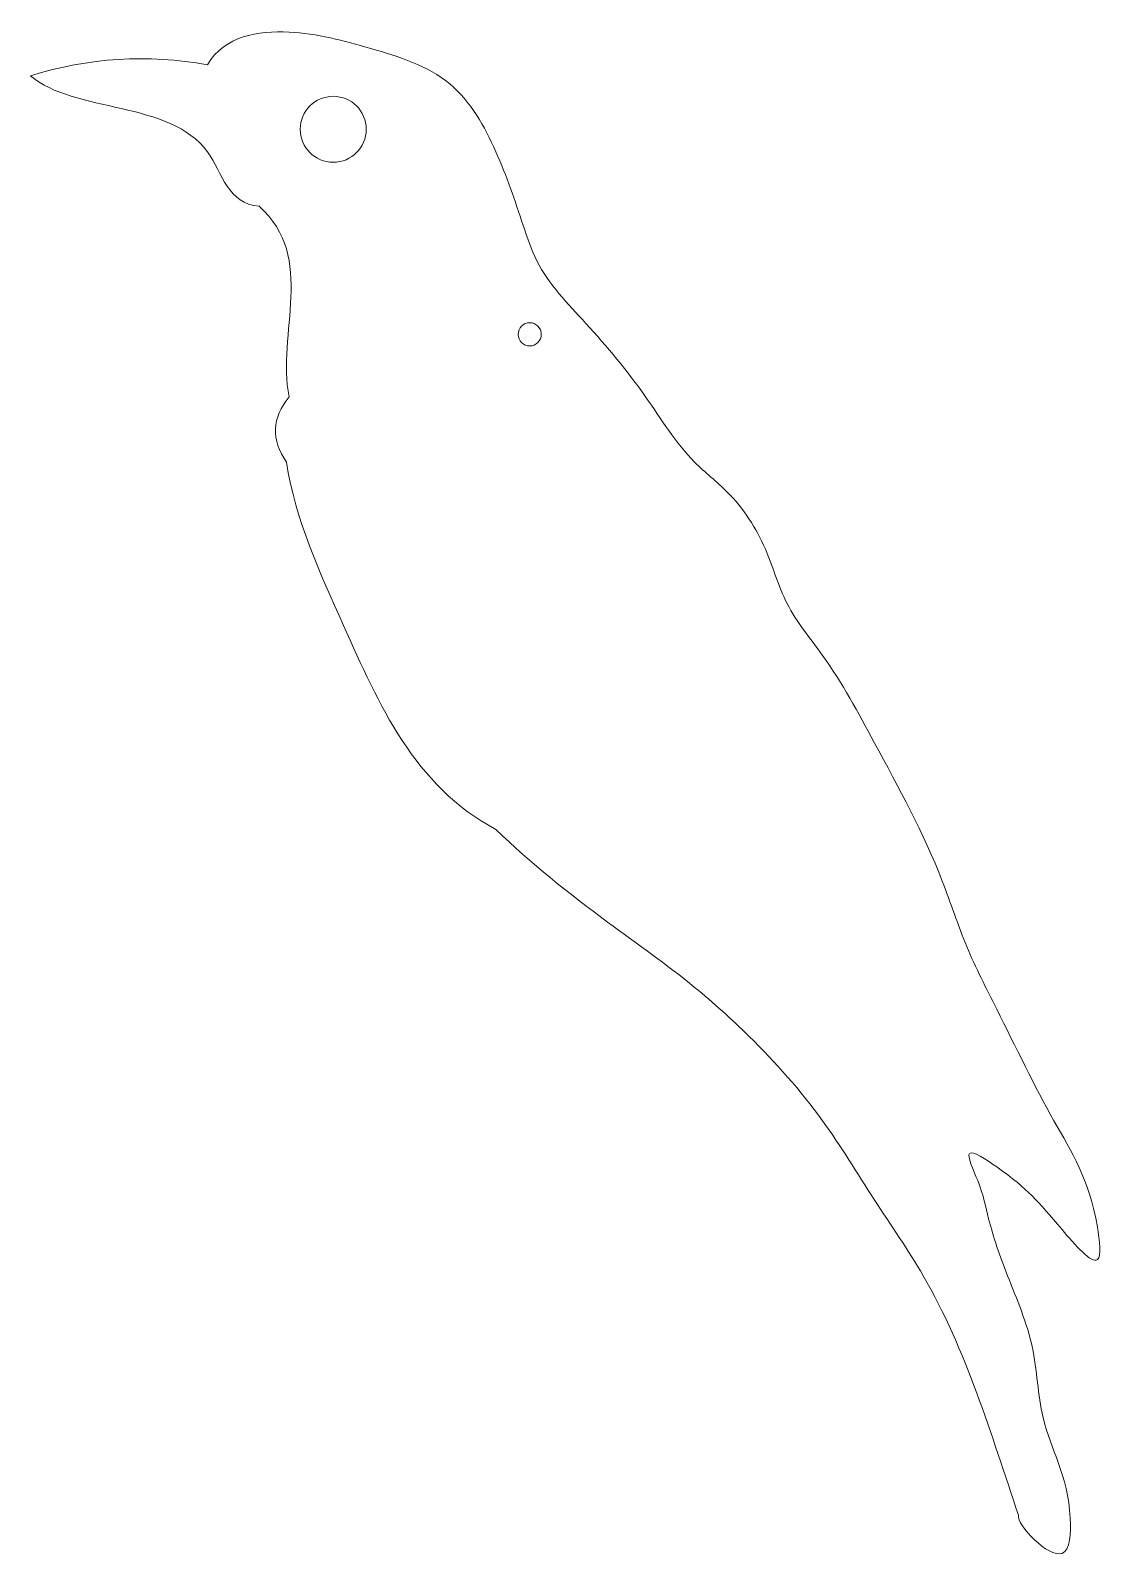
# Model space of a CAD drawing. Header units: inches. Extents: x 0.74 to 4.71, y 1.26 to 6.92.
import ezdxf

# ---------------------------------------------------------------- set-up
doc = ezdxf.new("R2010")
doc.units = ezdxf.units.IN
doc.header["$MEASUREMENT"] = 0

msp = doc.modelspace()

# ---------------------------------------------------------------- linework, layer by layer
at = {"color": 7, "linetype": 'Continuous', "lineweight": 15}
for centre, radius in [((1.8604, 6.5558), 0.1223), ((2.589, 5.7953), 0.043)]:
    msp.add_circle(centre, radius, dxfattribs=at)
for points, knots in [([(4.4018, 1.415), (4.3934, 1.3807), (4.5872, 1.179), (4.607, 1.5329), (4.477, 1.7235), (4.4682, 2.052), (4.3662, 2.2819), (4.2903, 2.4975), (4.268, 2.6284), (4.1842, 2.7999), (4.4298, 2.6361), (4.4873, 2.5626), (4.7179, 2.2945), (4.6822, 2.6363), (4.5264, 2.8705), (4.3527, 3.2335), (4.2035, 3.5218), (4.0915, 3.8693), (3.8973, 4.2235), (3.7119, 4.5706), (3.5314, 4.7845), (3.4697, 5.0144), (3.3512, 5.1972), (3.1582, 5.3446), (3.0159, 5.5831), (2.8142, 5.8236), (2.6253, 6.0154), (2.5489, 6.248), (2.4719, 6.477), (2.3137, 6.7594), (2.0004, 6.8578), (1.6938, 6.9395), (1.4579, 6.9029), (1.3938, 6.7951)], [0, 0, 0, 0, 0.026553, 0.042616, 0.088759, 0.12043, 0.153554, 0.180205, 0.197734, 0.210304, 0.223764, 0.263785, 0.284287, 0.298734, 0.349485, 0.404944, 0.435639, 0.466498, 0.534879, 0.579684, 0.6074, 0.633334, 0.66372, 0.683318, 0.719436, 0.761367, 0.796529, 0.813298, 0.847962, 0.88436, 0.922621, 0.959455, 1, 1, 1, 1]), ([(0.7377, 6.7547), (0.8985, 6.6151), (1.4008, 6.6828), (1.4695, 6.2778), (1.5856, 6.2702)], [0, 0, 0, 0, 0.711702, 1, 1, 1, 1]), ([(1.6866, 5.3213), (1.7211, 5.1057), (1.9435, 4.6241), (2.159, 4.1217), (2.4638, 3.9587)], [0, 0, 0, 0, 0.401425, 1, 1, 1, 1]), ([(2.4638, 3.9587), (2.5932, 3.8335), (2.8387, 3.6383), (3.1709, 3.4064), (3.4405, 3.1622), (3.6724, 2.9031), (3.8607, 2.5875), (4.1761, 2.1381), (4.3006, 1.7138), (4.4018, 1.415)], [0, 0, 0, 0, 0.164403, 0.287833, 0.370862, 0.497716, 0.604699, 0.707413, 1, 1, 1, 1])]:
    msp.add_open_spline(points, degree=3, knots=knots, dxfattribs=at)
for points in [[(1.3938, 6.7951), (1.172, 6.8349), (0.9533, 6.8214), (0.7377, 6.7547)], [(1.5856, 6.2702), (1.7995, 6.0801), (1.6489, 5.7964), (1.6967, 5.5636)], [(1.6967, 5.5636), (1.6328, 5.485), (1.6294, 5.4043), (1.6866, 5.3213)]]:
    msp.add_open_spline(points, degree=3, dxfattribs=at)

doc.saveas('drawing.dxf')
